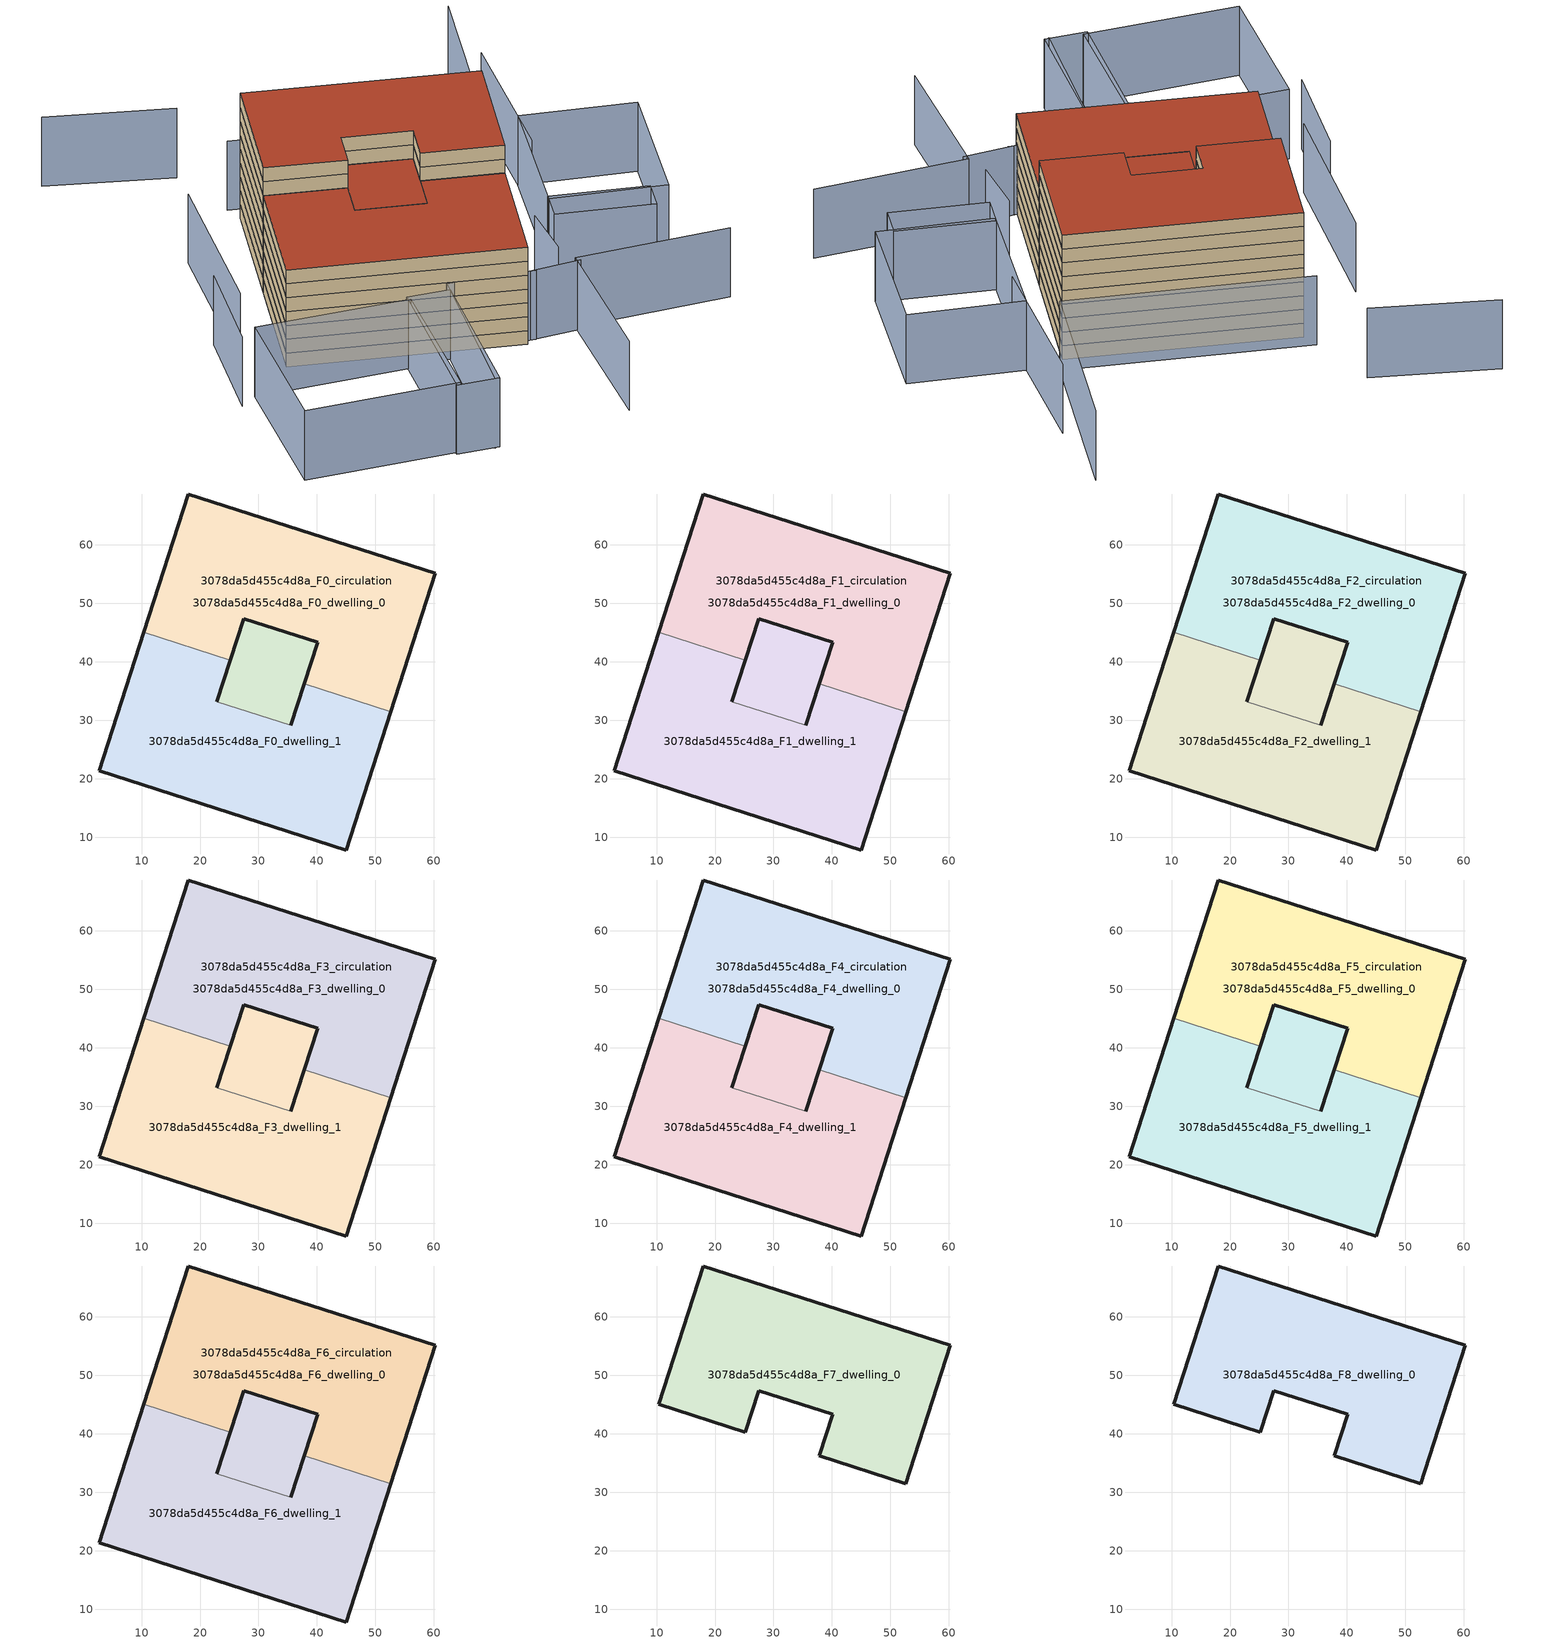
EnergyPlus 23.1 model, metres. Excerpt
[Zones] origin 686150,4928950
3078da5d455c4d8a_F0_dwelling_0
 floor ground (EU_floor_Construction): 40.11,43.34 35.56,29.14 22.89,33.2 25.17,40.3 27.45,47.4 z0; 60.21,55.17 52.62,31.49 37.84,36.24 40.11,43.34 27.45,47.4 25.17,40.3 10.39,45.04 17.98,68.72 z0
 wall outside (EU_wall_Construction): 52.62,31.49 60.21,55.17 17.98,68.72 10.39,45.04 / 25.17,40.3 27.45,47.4 40.11,43.34 37.84,36.24 z0:3
 wall to 3078da5d455c4d8a_F0_dwelling_1 (EU_wall_Construction): 10.39,45.04 25.17,40.3 / 37.84,36.24 52.62,31.49 z0:3
3078da5d455c4d8a_F0_dwelling_1
 floor ground (EU_floor_Construction): 52.62,31.49 45.02,7.82 2.79,21.37 10.39,45.04 25.17,40.3 22.89,33.2 35.56,29.14 37.84,36.24 z0; 40.11,43.34 35.56,29.14 22.89,33.2 25.17,40.3 27.45,47.4 z0
 wall outside (EU_wall_Construction): 37.84,36.24 35.56,29.14 / 22.89,33.2 25.17,40.3 / 10.39,45.04 2.79,21.37 45.02,7.82 52.62,31.49 z0:3
 wall to 3078da5d455c4d8a_F0_circulation (EU_wall_Construction): 35.56,29.14 22.89,33.2 z0:3
3078da5d455c4d8a_F0_circulation
 floor ground (EU_floor_Construction): 40.11,43.34 37.84,36.24 35.56,29.14 22.89,33.2 25.17,40.3 27.45,47.4 z0; 60.21,55.17 52.62,31.49 37.84,36.24 40.11,43.34 27.45,47.4 25.17,40.3 10.39,45.04 17.98,68.72 z0; 52.62,31.49 45.02,7.82 2.79,21.37 10.39,45.04 25.17,40.3 22.89,33.2 35.56,29.14 37.84,36.24 z0
 wall outside (EU_wall_Construction): 35.56,29.14 40.11,43.34 27.45,47.4 22.89,33.2 z0:3
3078da5d455c4d8a_F1_dwelling_0
 floor outside (EU_floor_Construction): 60.21,55.17 52.62,31.49 37.84,36.24 40.11,43.34 27.45,47.4 25.17,40.3 10.39,45.04 17.98,68.72 z3; 40.11,43.34 35.56,29.14 22.89,33.2 25.17,40.3 27.45,47.4 z3
 wall outside (EU_wall_Construction): 52.62,31.49 60.21,55.17 17.98,68.72 10.39,45.04 / 25.17,40.3 27.45,47.4 40.11,43.34 37.84,36.24 z3:6
 wall to 3078da5d455c4d8a_F1_dwelling_1 (EU_wall_Construction): 10.39,45.04 25.17,40.3 / 37.84,36.24 52.62,31.49 z3:6
3078da5d455c4d8a_F1_dwelling_1
 floor to 3078da5d455c4d8a_F0_dwelling_1 (EU_floor_Construction): 52.62,31.49 45.02,7.82 2.79,21.37 10.39,45.04 25.17,40.3 22.89,33.2 35.56,29.14 37.84,36.24 z3; 40.11,43.34 35.56,29.14 22.89,33.2 25.17,40.3 27.45,47.4 z3
 wall outside (EU_wall_Construction): 37.84,36.24 35.56,29.14 / 22.89,33.2 25.17,40.3 / 10.39,45.04 2.79,21.37 45.02,7.82 52.62,31.49 z3:6
 wall to 3078da5d455c4d8a_F1_circulation (EU_wall_Construction): 35.56,29.14 22.89,33.2 z3:6
3078da5d455c4d8a_F1_circulation
 floor outside (EU_floor_Construction): 52.62,31.49 45.02,7.82 2.79,21.37 10.39,45.04 25.17,40.3 22.89,33.2 35.56,29.14 37.84,36.24 z3
 floor to 3078da5d455c4d8a_F0_circulation (EU_floor_Construction): 40.11,43.34 37.84,36.24 35.56,29.14 22.89,33.2 25.17,40.3 27.45,47.4 z3; 60.21,55.17 52.62,31.49 37.84,36.24 40.11,43.34 27.45,47.4 25.17,40.3 10.39,45.04 17.98,68.72 z3
 wall outside (EU_wall_Construction): 35.56,29.14 40.11,43.34 27.45,47.4 22.89,33.2 z3:6
3078da5d455c4d8a_F2_dwelling_0
 floor outside (EU_floor_Construction): 60.21,55.17 52.62,31.49 37.84,36.24 40.11,43.34 27.45,47.4 25.17,40.3 10.39,45.04 17.98,68.72 z6; 40.11,43.34 35.56,29.14 22.89,33.2 25.17,40.3 27.45,47.4 z6
 wall outside (EU_wall_Construction): 52.62,31.49 60.21,55.17 17.98,68.72 10.39,45.04 / 25.17,40.3 27.45,47.4 40.11,43.34 37.84,36.24 z6:9
 wall to 3078da5d455c4d8a_F2_dwelling_1 (EU_wall_Construction): 10.39,45.04 25.17,40.3 / 37.84,36.24 52.62,31.49 z6:9
3078da5d455c4d8a_F2_dwelling_1
 floor to 3078da5d455c4d8a_F1_dwelling_1 (EU_floor_Construction): 52.62,31.49 45.02,7.82 2.79,21.37 10.39,45.04 25.17,40.3 22.89,33.2 35.56,29.14 37.84,36.24 z6; 40.11,43.34 35.56,29.14 22.89,33.2 25.17,40.3 27.45,47.4 z6
 wall outside (EU_wall_Construction): 37.84,36.24 35.56,29.14 / 22.89,33.2 25.17,40.3 / 10.39,45.04 2.79,21.37 45.02,7.82 52.62,31.49 z6:9
 wall to 3078da5d455c4d8a_F2_circulation (EU_wall_Construction): 35.56,29.14 22.89,33.2 z6:9
3078da5d455c4d8a_F2_circulation
 floor outside (EU_floor_Construction): 52.62,31.49 45.02,7.82 2.79,21.37 10.39,45.04 25.17,40.3 22.89,33.2 35.56,29.14 37.84,36.24 z6
 floor to 3078da5d455c4d8a_F1_circulation (EU_floor_Construction): 40.11,43.34 37.84,36.24 35.56,29.14 22.89,33.2 25.17,40.3 27.45,47.4 z6; 60.21,55.17 52.62,31.49 37.84,36.24 40.11,43.34 27.45,47.4 25.17,40.3 10.39,45.04 17.98,68.72 z6
 wall outside (EU_wall_Construction): 35.56,29.14 40.11,43.34 27.45,47.4 22.89,33.2 z6:9
3078da5d455c4d8a_F3_dwelling_0
 floor outside (EU_floor_Construction): 60.21,55.17 52.62,31.49 37.84,36.24 40.11,43.34 27.45,47.4 25.17,40.3 10.39,45.04 17.98,68.72 z9; 40.11,43.34 35.56,29.14 22.89,33.2 25.17,40.3 27.45,47.4 z9
 wall outside (EU_wall_Construction): 52.62,31.49 60.21,55.17 17.98,68.72 10.39,45.04 / 25.17,40.3 27.45,47.4 40.11,43.34 37.84,36.24 z9:12
 wall to 3078da5d455c4d8a_F3_dwelling_1 (EU_wall_Construction): 10.39,45.04 25.17,40.3 / 37.84,36.24 52.62,31.49 z9:12
3078da5d455c4d8a_F3_dwelling_1
 floor to 3078da5d455c4d8a_F2_dwelling_1 (EU_floor_Construction): 52.62,31.49 45.02,7.82 2.79,21.37 10.39,45.04 25.17,40.3 22.89,33.2 35.56,29.14 37.84,36.24 z9; 40.11,43.34 35.56,29.14 22.89,33.2 25.17,40.3 27.45,47.4 z9
 wall outside (EU_wall_Construction): 37.84,36.24 35.56,29.14 / 22.89,33.2 25.17,40.3 / 10.39,45.04 2.79,21.37 45.02,7.82 52.62,31.49 z9:12
 wall to 3078da5d455c4d8a_F3_circulation (EU_wall_Construction): 35.56,29.14 22.89,33.2 z9:12
3078da5d455c4d8a_F3_circulation
 floor outside (EU_floor_Construction): 52.62,31.49 45.02,7.82 2.79,21.37 10.39,45.04 25.17,40.3 22.89,33.2 35.56,29.14 37.84,36.24 z9
 floor to 3078da5d455c4d8a_F2_circulation (EU_floor_Construction): 40.11,43.34 37.84,36.24 35.56,29.14 22.89,33.2 25.17,40.3 27.45,47.4 z9; 60.21,55.17 52.62,31.49 37.84,36.24 40.11,43.34 27.45,47.4 25.17,40.3 10.39,45.04 17.98,68.72 z9
 wall outside (EU_wall_Construction): 35.56,29.14 40.11,43.34 27.45,47.4 22.89,33.2 z9:12
3078da5d455c4d8a_F4_dwelling_0
 floor outside (EU_floor_Construction): 60.21,55.17 52.62,31.49 37.84,36.24 40.11,43.34 27.45,47.4 25.17,40.3 10.39,45.04 17.98,68.72 z12; 40.11,43.34 35.56,29.14 22.89,33.2 25.17,40.3 27.45,47.4 z12
 wall outside (EU_wall_Construction): 52.62,31.49 60.21,55.17 17.98,68.72 10.39,45.04 / 25.17,40.3 27.45,47.4 40.11,43.34 37.84,36.24 z12:15
 wall to 3078da5d455c4d8a_F4_dwelling_1 (EU_wall_Construction): 10.39,45.04 25.17,40.3 / 37.84,36.24 52.62,31.49 z12:15
3078da5d455c4d8a_F4_dwelling_1
 floor to 3078da5d455c4d8a_F3_dwelling_1 (EU_floor_Construction): 52.62,31.49 45.02,7.82 2.79,21.37 10.39,45.04 25.17,40.3 22.89,33.2 35.56,29.14 37.84,36.24 z12; 40.11,43.34 35.56,29.14 22.89,33.2 25.17,40.3 27.45,47.4 z12
 wall outside (EU_wall_Construction): 37.84,36.24 35.56,29.14 / 22.89,33.2 25.17,40.3 / 10.39,45.04 2.79,21.37 45.02,7.82 52.62,31.49 z12:15
 wall to 3078da5d455c4d8a_F4_circulation (EU_wall_Construction): 35.56,29.14 22.89,33.2 z12:15
3078da5d455c4d8a_F4_circulation
 floor outside (EU_floor_Construction): 52.62,31.49 45.02,7.82 2.79,21.37 10.39,45.04 25.17,40.3 22.89,33.2 35.56,29.14 37.84,36.24 z12
 floor to 3078da5d455c4d8a_F3_circulation (EU_floor_Construction): 40.11,43.34 37.84,36.24 35.56,29.14 22.89,33.2 25.17,40.3 27.45,47.4 z12; 60.21,55.17 52.62,31.49 37.84,36.24 40.11,43.34 27.45,47.4 25.17,40.3 10.39,45.04 17.98,68.72 z12
 wall outside (EU_wall_Construction): 35.56,29.14 40.11,43.34 27.45,47.4 22.89,33.2 z12:15
3078da5d455c4d8a_F5_dwelling_0
 floor outside (EU_floor_Construction): 60.21,55.17 52.62,31.49 37.84,36.24 40.11,43.34 27.45,47.4 25.17,40.3 10.39,45.04 17.98,68.72 z15; 40.11,43.34 35.56,29.14 22.89,33.2 25.17,40.3 27.45,47.4 z15
 wall outside (EU_wall_Construction): 52.62,31.49 60.21,55.17 17.98,68.72 10.39,45.04 / 25.17,40.3 27.45,47.4 40.11,43.34 37.84,36.24 z15:18
 wall to 3078da5d455c4d8a_F5_dwelling_1 (EU_wall_Construction): 10.39,45.04 25.17,40.3 / 37.84,36.24 52.62,31.49 z15:18
3078da5d455c4d8a_F5_dwelling_1
 floor to 3078da5d455c4d8a_F4_dwelling_1 (EU_floor_Construction): 52.62,31.49 45.02,7.82 2.79,21.37 10.39,45.04 25.17,40.3 22.89,33.2 35.56,29.14 37.84,36.24 z15; 40.11,43.34 35.56,29.14 22.89,33.2 25.17,40.3 27.45,47.4 z15
 wall outside (EU_wall_Construction): 37.84,36.24 35.56,29.14 / 22.89,33.2 25.17,40.3 / 10.39,45.04 2.79,21.37 45.02,7.82 52.62,31.49 z15:18
 wall to 3078da5d455c4d8a_F5_circulation (EU_wall_Construction): 35.56,29.14 22.89,33.2 z15:18
3078da5d455c4d8a_F5_circulation
 floor outside (EU_floor_Construction): 52.62,31.49 45.02,7.82 2.79,21.37 10.39,45.04 25.17,40.3 22.89,33.2 35.56,29.14 37.84,36.24 z15
 floor to 3078da5d455c4d8a_F4_circulation (EU_floor_Construction): 40.11,43.34 37.84,36.24 35.56,29.14 22.89,33.2 25.17,40.3 27.45,47.4 z15; 60.21,55.17 52.62,31.49 37.84,36.24 40.11,43.34 27.45,47.4 25.17,40.3 10.39,45.04 17.98,68.72 z15
 wall outside (EU_wall_Construction): 35.56,29.14 40.11,43.34 27.45,47.4 22.89,33.2 z15:18
3078da5d455c4d8a_F6_dwelling_0
 floor outside (EU_floor_Construction): 60.21,55.17 52.62,31.49 37.84,36.24 40.11,43.34 27.45,47.4 25.17,40.3 10.39,45.04 17.98,68.72 z18; 40.11,43.34 35.56,29.14 22.89,33.2 25.17,40.3 27.45,47.4 z18
 wall outside (EU_wall_Construction): 52.62,31.49 60.21,55.17 17.98,68.72 10.39,45.04 / 25.17,40.3 27.45,47.4 40.11,43.34 37.84,36.24 z18:21
 wall to 3078da5d455c4d8a_F6_dwelling_1 (EU_wall_Construction): 10.39,45.04 25.17,40.3 / 37.84,36.24 52.62,31.49 z18:21
 roof outside (EU_floor_Construction): 35.56,29.14 40.11,43.34 27.45,47.4 25.17,40.3 22.89,33.2 z21
3078da5d455c4d8a_F6_dwelling_1
 floor to 3078da5d455c4d8a_F5_dwelling_1 (EU_floor_Construction): 52.62,31.49 45.02,7.82 2.79,21.37 10.39,45.04 25.17,40.3 22.89,33.2 35.56,29.14 37.84,36.24 z18; 40.11,43.34 35.56,29.14 22.89,33.2 25.17,40.3 27.45,47.4 z18
 wall outside (EU_wall_Construction): 37.84,36.24 35.56,29.14 / 22.89,33.2 25.17,40.3 / 10.39,45.04 2.79,21.37 45.02,7.82 52.62,31.49 z18:21
 wall to 3078da5d455c4d8a_F6_circulation (EU_wall_Construction): 35.56,29.14 22.89,33.2 z18:21
 roof outside (EU_roof_Construction): 35.56,29.14 40.11,43.34 27.45,47.4 25.17,40.3 22.89,33.2 z21; 45.02,7.82 52.62,31.49 37.84,36.24 35.56,29.14 22.89,33.2 25.17,40.3 10.39,45.04 2.79,21.37 z21
3078da5d455c4d8a_F6_circulation
 floor outside (EU_floor_Construction): 52.62,31.49 45.02,7.82 2.79,21.37 10.39,45.04 25.17,40.3 22.89,33.2 35.56,29.14 37.84,36.24 z18
 floor to 3078da5d455c4d8a_F5_circulation (EU_floor_Construction): 40.11,43.34 37.84,36.24 35.56,29.14 22.89,33.2 25.17,40.3 27.45,47.4 z18; 60.21,55.17 52.62,31.49 37.84,36.24 40.11,43.34 27.45,47.4 25.17,40.3 10.39,45.04 17.98,68.72 z18
 wall outside (EU_wall_Construction): 35.56,29.14 40.11,43.34 27.45,47.4 22.89,33.2 z18:21
 roof outside (EU_roof_Construction): 52.62,31.49 60.21,55.17 17.98,68.72 10.39,45.04 25.17,40.3 27.45,47.4 40.11,43.34 37.84,36.24 z21; 35.56,29.14 37.84,36.24 40.11,43.34 27.45,47.4 25.17,40.3 22.89,33.2 z21; 45.02,7.82 52.62,31.49 37.84,36.24 35.56,29.14 22.89,33.2 25.17,40.3 10.39,45.04 2.79,21.37 z21
3078da5d455c4d8a_F7_dwelling_0
 floor to 3078da5d455c4d8a_F6_dwelling_0 (EU_floor_Construction): 60.21,55.17 52.62,31.49 37.84,36.24 40.11,43.34 27.45,47.4 25.17,40.3 10.39,45.04 17.98,68.72 z21
 wall outside (EU_wall_Construction): 52.62,31.49 60.21,55.17 17.98,68.72 10.39,45.04 25.17,40.3 27.45,47.4 40.11,43.34 37.84,36.24 52.62,31.49 z21:24
3078da5d455c4d8a_F8_dwelling_0
 floor to 3078da5d455c4d8a_F7_dwelling_0 (EU_floor_Construction): 60.21,55.17 52.62,31.49 37.84,36.24 40.11,43.34 27.45,47.4 25.17,40.3 10.39,45.04 17.98,68.72 z24
 wall outside (EU_wall_Construction): 52.62,31.49 60.21,55.17 17.98,68.72 10.39,45.04 25.17,40.3 27.45,47.4 40.11,43.34 37.84,36.24 52.62,31.49 z24:27
 roof outside (EU_roof_Construction): 52.62,31.49 60.21,55.17 17.98,68.72 10.39,45.04 25.17,40.3 27.45,47.4 40.11,43.34 37.84,36.24 z27
shading: 43.75,9.09 55.85,7.87 / 51.28,-19.9 55.28,8.86 / 55.28,8.86 84.7,4.77 / 24.05,-19.82 30.72,12.06 / 30.72,12.06 47.15,8.63 / -5.46,33.9 -10.23,13.54 / 2.78,59.86 -3.91,26.57 / 66.11,46.93 71.29,76.7 / 54.16,13.54 55.13,24.51 / 73.11,93.02 62.24,58.05 / 62.24,58.05 17.1,72.07 / 13.92,85.81 -9.04,94.48 / 30.29,10 25,-19.76 / 25,-19.76 16.93,-18.33 / 16.93,-18.33 22.22,11.43 / 22.22,11.43 30.29,10 / 22.55,10.63 17.94,-17.89 / 17.94,-17.89 -11.36,-13.15 / -11.36,-13.15 -6.75,15.37 / -6.75,15.37 22.55,10.63 / 76.5,17.88 58.43,23.34 / 58.43,23.34 60.21,29.22 / 60.21,29.22 78.28,23.75 / 78.28,23.75 76.5,17.88 / 59.99,28.45 67.56,55.19 / 67.56,55.19 88.91,49.15 / 88.91,49.15 81.35,22.41 / 81.35,22.41 59.99,28.45 z0:15
[Building]
EU S2 Campaign: North Axis=0; Terrain=City; Solar Distribution=FullExterior
[Site:Location]
Bologna: Latitude=44.5; Longitude=11.25; Time Zone=1; Elevation=37
[SizingPeriod:WeatherFileDays]
AnnualSizingPeriod: Begin Month=1; Begin Day of Month=1; End Month=12; End Day of Month=31; Day of Week for Start Day=Monday; Use Weather File Daylight Saving Period=No; Use Weather File Rain and Snow Indicators=No
[MATERIAL]
EU_InternalMass_Material: Roughness=MediumRough; Thickness=0.1; Conductivity=1; Density=1800; Specific Heat=900; Thermal Absorptance=0.9; Solar Absorptance=0.7; Visible Absorptance=0.7
[MATERIAL:NOMASS] Roughness=MediumRough; Thermal Absorptance=0.9; Solar Absorptance=0.7; Visible Absorptance=0.7
Name | Thermal Resistance
EU_wall_NoMass | 0.905828
EU_roof_NoMass | 0.37593
EU_floor_NoMass | 0.67114
[CONSTRUCTION]
EU_wall_Construction: EU_wall_NoMass
EU_roof_Construction: EU_roof_NoMass
EU_floor_Construction: EU_floor_NoMass
EU_InternalMass_Construction: EU_InternalMass_Material
[ZONE] Type=1; Multiplier=1; Ceiling Height=autocalculate; Floor Area=autocalculate; Part of Total Floor Area=Yes
Name | Volume
3078da5d455c4d8a_F0_dwelling_0; 3078da5d455c4d8a_F1_dwelling_0; 3078da5d455c4d8a_F2_dwelling_0; 3078da5d455c4d8a_F3_dwelling_0; 3078da5d455c4d8a_F4_dwelling_0; 3078da5d455c4d8a_F5_dwelling_0; 3078da5d455c4d8a_F6_dwelling_0; 3078da5d455c4d8a_F0_dwelling_1; 3078da5d455c4d8a_F1_dwelling_1; 3078da5d455c4d8a_F2_dwelling_1; 3078da5d455c4d8a_F3_dwelling_1; 3078da5d455c4d8a_F4_dwelling_1; 3078da5d455c4d8a_F5_dwelling_1; 3078da5d455c4d8a_F6_dwelling_1 | 3605.28
3078da5d455c4d8a_F7_dwelling_0; 3078da5d455c4d8a_F8_dwelling_0 | 3009.91
3078da5d455c4d8a_F0_circulation; 3078da5d455c4d8a_F1_circulation; 3078da5d455c4d8a_F2_circulation; 3078da5d455c4d8a_F3_circulation; 3078da5d455c4d8a_F4_circulation; 3078da5d455c4d8a_F5_circulation; 3078da5d455c4d8a_F6_circulation | 6615.19
[INTERNALMASS] Construction=EU_InternalMass_Construction
Name | Zone or ZoneList | Surface Area
3078da5d455c4d8a_F0_dwelling_0_EU_InternalMass | 3078da5d455c4d8a_F0_dwelling_0 | 1003.3
3078da5d455c4d8a_F0_dwelling_1_EU_InternalMass | 3078da5d455c4d8a_F0_dwelling_1 | 1003.3
3078da5d455c4d8a_F1_dwelling_0_EU_InternalMass | 3078da5d455c4d8a_F1_dwelling_0 | 1003.3
3078da5d455c4d8a_F1_dwelling_1_EU_InternalMass | 3078da5d455c4d8a_F1_dwelling_1 | 1003.3
3078da5d455c4d8a_F2_dwelling_0_EU_InternalMass | 3078da5d455c4d8a_F2_dwelling_0 | 1003.3
3078da5d455c4d8a_F2_dwelling_1_EU_InternalMass | 3078da5d455c4d8a_F2_dwelling_1 | 1003.3
3078da5d455c4d8a_F3_dwelling_0_EU_InternalMass | 3078da5d455c4d8a_F3_dwelling_0 | 1003.3
3078da5d455c4d8a_F3_dwelling_1_EU_InternalMass | 3078da5d455c4d8a_F3_dwelling_1 | 1003.3
3078da5d455c4d8a_F4_dwelling_0_EU_InternalMass | 3078da5d455c4d8a_F4_dwelling_0 | 1003.3
3078da5d455c4d8a_F4_dwelling_1_EU_InternalMass | 3078da5d455c4d8a_F4_dwelling_1 | 1003.3
3078da5d455c4d8a_F5_dwelling_0_EU_InternalMass | 3078da5d455c4d8a_F5_dwelling_0 | 1003.3
3078da5d455c4d8a_F5_dwelling_1_EU_InternalMass | 3078da5d455c4d8a_F5_dwelling_1 | 1003.3
3078da5d455c4d8a_F6_dwelling_0_EU_InternalMass | 3078da5d455c4d8a_F6_dwelling_0 | 1003.3
3078da5d455c4d8a_F6_dwelling_1_EU_InternalMass | 3078da5d455c4d8a_F6_dwelling_1 | 1003.3
3078da5d455c4d8a_F7_dwelling_0_EU_InternalMass | 3078da5d455c4d8a_F7_dwelling_0 | 2204.43
3078da5d455c4d8a_F8_dwelling_0_EU_InternalMass | 3078da5d455c4d8a_F8_dwelling_0 | 2204.43
[OTHEREQUIPMENT] Fuel Type=Electricity; Design Level Calculation Method=Watts/Area; Power per Zone Floor Area=1; Fraction Latent=0; Fraction Radiant=0; Fraction Lost=0; Carbon Dioxide Generation Rate=0; EndUse Subcategory=EU_Step8_InternalGains
Name | Zone or ZoneList or Space or SpaceList | Schedule
EU_Step8_InternalGain_3078da5d455c4d8a_F0_dwelling_0_f000 | 3078da5d455c4d8a_F0_dwelling_0 | EU_Step8_GainSchedule_3078da5d455c4d8a_F0_dwelling_0_f000
EU_Step8_InternalGain_3078da5d455c4d8a_F0_dwelling_1_f000 | 3078da5d455c4d8a_F0_dwelling_1 | EU_Step8_GainSchedule_3078da5d455c4d8a_F0_dwelling_1_f000
EU_Step8_InternalGain_3078da5d455c4d8a_F1_dwelling_0_f000 | 3078da5d455c4d8a_F1_dwelling_0 | EU_Step8_GainSchedule_3078da5d455c4d8a_F1_dwelling_0_f000
EU_Step8_InternalGain_3078da5d455c4d8a_F1_dwelling_1_f000 | 3078da5d455c4d8a_F1_dwelling_1 | EU_Step8_GainSchedule_3078da5d455c4d8a_F1_dwelling_1_f000
EU_Step8_InternalGain_3078da5d455c4d8a_F2_dwelling_0_f000 | 3078da5d455c4d8a_F2_dwelling_0 | EU_Step8_GainSchedule_3078da5d455c4d8a_F2_dwelling_0_f000
EU_Step8_InternalGain_3078da5d455c4d8a_F2_dwelling_1_f000 | 3078da5d455c4d8a_F2_dwelling_1 | EU_Step8_GainSchedule_3078da5d455c4d8a_F2_dwelling_1_f000
EU_Step8_InternalGain_3078da5d455c4d8a_F3_dwelling_0_f000 | 3078da5d455c4d8a_F3_dwelling_0 | EU_Step8_GainSchedule_3078da5d455c4d8a_F3_dwelling_0_f000
EU_Step8_InternalGain_3078da5d455c4d8a_F3_dwelling_1_f000 | 3078da5d455c4d8a_F3_dwelling_1 | EU_Step8_GainSchedule_3078da5d455c4d8a_F3_dwelling_1_f000
EU_Step8_InternalGain_3078da5d455c4d8a_F4_dwelling_0_f000 | 3078da5d455c4d8a_F4_dwelling_0 | EU_Step8_GainSchedule_3078da5d455c4d8a_F4_dwelling_0_f000
EU_Step8_InternalGain_3078da5d455c4d8a_F4_dwelling_1_f000 | 3078da5d455c4d8a_F4_dwelling_1 | EU_Step8_GainSchedule_3078da5d455c4d8a_F4_dwelling_1_f000
EU_Step8_InternalGain_3078da5d455c4d8a_F5_dwelling_0_f000 | 3078da5d455c4d8a_F5_dwelling_0 | EU_Step8_GainSchedule_3078da5d455c4d8a_F5_dwelling_0_f000
EU_Step8_InternalGain_3078da5d455c4d8a_F5_dwelling_1_f000 | 3078da5d455c4d8a_F5_dwelling_1 | EU_Step8_GainSchedule_3078da5d455c4d8a_F5_dwelling_1_f000
EU_Step8_InternalGain_3078da5d455c4d8a_F6_dwelling_0_f000 | 3078da5d455c4d8a_F6_dwelling_0 | EU_Step8_GainSchedule_3078da5d455c4d8a_F6_dwelling_0_f000
EU_Step8_InternalGain_3078da5d455c4d8a_F6_dwelling_1_f000 | 3078da5d455c4d8a_F6_dwelling_1 | EU_Step8_GainSchedule_3078da5d455c4d8a_F6_dwelling_1_f000
EU_Step8_InternalGain_3078da5d455c4d8a_F7_dwelling_0_f000 | 3078da5d455c4d8a_F7_dwelling_0 | EU_Step8_GainSchedule_3078da5d455c4d8a_F7_dwelling_0_f000
EU_Step8_InternalGain_3078da5d455c4d8a_F8_dwelling_0_f000 | 3078da5d455c4d8a_F8_dwelling_0 | EU_Step8_GainSchedule_3078da5d455c4d8a_F8_dwelling_0_f000
[ZONEINFILTRATION:DESIGNFLOWRATE] Schedule=EU_AlwaysOn; Design Flow Rate Calculation Method=Flow/Area; Flow Rate per Floor Area=0.0005; Constant Term Coefficient=1; Temperature Term Coefficient=0; Velocity Term Coefficient=0; Velocity Squared Term Coefficient=0
Name | Zone or ZoneList or Space or SpaceList
EU_Circulation_Infiltration_3078da5d455c4d8a_F0_circulation | 3078da5d455c4d8a_F0_circulation
EU_Circulation_Infiltration_3078da5d455c4d8a_F1_circulation | 3078da5d455c4d8a_F1_circulation
EU_Circulation_Infiltration_3078da5d455c4d8a_F2_circulation | 3078da5d455c4d8a_F2_circulation
EU_Circulation_Infiltration_3078da5d455c4d8a_F3_circulation | 3078da5d455c4d8a_F3_circulation
EU_Circulation_Infiltration_3078da5d455c4d8a_F4_circulation | 3078da5d455c4d8a_F4_circulation
EU_Circulation_Infiltration_3078da5d455c4d8a_F5_circulation | 3078da5d455c4d8a_F5_circulation
EU_Circulation_Infiltration_3078da5d455c4d8a_F6_circulation | 3078da5d455c4d8a_F6_circulation
[ZONEVENTILATION:DESIGNFLOWRATE] Schedule=EU_AlwaysOn; Design Flow Rate Calculation Method=AirChanges/Hour; Air Changes per Hour=0.73129; Ventilation Type=Natural; Fan Pressure Rise=0; Fan Total Efficiency=1; Constant Term Coefficient=1; Temperature Term Coefficient=0; Velocity Term Coefficient=0; Velocity Squared Term Coefficient=0; Minimum Indoor Temperature=-100; Maximum Indoor Temperature=100; Delta Temperature=-100; Minimum Outdoor Temperature=-100; Maximum Outdoor Temperature=100; Maximum Wind Speed=40
Name | Zone or ZoneList or Space or SpaceList
EU_ConstantAir_3078da5d455c4d8a_F0_dwelling_0 | 3078da5d455c4d8a_F0_dwelling_0
EU_ConstantAir_3078da5d455c4d8a_F0_dwelling_1 | 3078da5d455c4d8a_F0_dwelling_1
EU_ConstantAir_3078da5d455c4d8a_F1_dwelling_0 | 3078da5d455c4d8a_F1_dwelling_0
EU_ConstantAir_3078da5d455c4d8a_F1_dwelling_1 | 3078da5d455c4d8a_F1_dwelling_1
EU_ConstantAir_3078da5d455c4d8a_F2_dwelling_0 | 3078da5d455c4d8a_F2_dwelling_0
EU_ConstantAir_3078da5d455c4d8a_F2_dwelling_1 | 3078da5d455c4d8a_F2_dwelling_1
EU_ConstantAir_3078da5d455c4d8a_F3_dwelling_0 | 3078da5d455c4d8a_F3_dwelling_0
EU_ConstantAir_3078da5d455c4d8a_F3_dwelling_1 | 3078da5d455c4d8a_F3_dwelling_1
EU_ConstantAir_3078da5d455c4d8a_F4_dwelling_0 | 3078da5d455c4d8a_F4_dwelling_0
EU_ConstantAir_3078da5d455c4d8a_F4_dwelling_1 | 3078da5d455c4d8a_F4_dwelling_1
EU_ConstantAir_3078da5d455c4d8a_F5_dwelling_0 | 3078da5d455c4d8a_F5_dwelling_0
EU_ConstantAir_3078da5d455c4d8a_F5_dwelling_1 | 3078da5d455c4d8a_F5_dwelling_1
EU_ConstantAir_3078da5d455c4d8a_F6_dwelling_0 | 3078da5d455c4d8a_F6_dwelling_0
EU_ConstantAir_3078da5d455c4d8a_F6_dwelling_1 | 3078da5d455c4d8a_F6_dwelling_1
EU_ConstantAir_3078da5d455c4d8a_F7_dwelling_0 | 3078da5d455c4d8a_F7_dwelling_0
EU_ConstantAir_3078da5d455c4d8a_F8_dwelling_0 | 3078da5d455c4d8a_F8_dwelling_0
[HVACTEMPLATE:THERMOSTAT] Constant Heating Setpoint=20; Constant Cooling Setpoint=50
EU_HeatOnly_3078da5d455c4d8a_F0_dwelling_0; EU_HeatOnly_3078da5d455c4d8a_F0_dwelling_1; EU_HeatOnly_3078da5d455c4d8a_F1_dwelling_0; EU_HeatOnly_3078da5d455c4d8a_F1_dwelling_1; EU_HeatOnly_3078da5d455c4d8a_F2_dwelling_0; EU_HeatOnly_3078da5d455c4d8a_F2_dwelling_1; EU_HeatOnly_3078da5d455c4d8a_F3_dwelling_0; EU_HeatOnly_3078da5d455c4d8a_F3_dwelling_1; EU_HeatOnly_3078da5d455c4d8a_F4_dwelling_0; EU_HeatOnly_3078da5d455c4d8a_F4_dwelling_1; EU_HeatOnly_3078da5d455c4d8a_F5_dwelling_0; EU_HeatOnly_3078da5d455c4d8a_F5_dwelling_1; EU_HeatOnly_3078da5d455c4d8a_F6_dwelling_0; EU_HeatOnly_3078da5d455c4d8a_F6_dwelling_1; EU_HeatOnly_3078da5d455c4d8a_F7_dwelling_0; EU_HeatOnly_3078da5d455c4d8a_F8_dwelling_0
[HVACTEMPLATE:ZONE:IDEALLOADSAIRSYSTEM] System Availability Schedule=EU_AlwaysOn; Maximum Heating Supply Air Temperature=50; Minimum Cooling Supply Air Temperature=13; Maximum Heating Supply Air Humidity Ratio=0.0156; Minimum Cooling Supply Air Humidity Ratio=0.0077; Heating Limit=NoLimit; Cooling Limit=NoLimit; Heating Availability Schedule=EU_AlwaysOn; Cooling Availability Schedule=EU_CoolingOff; Dehumidification Control Type=ConstantSensibleHeatRatio; Cooling Sensible Heat Ratio=0.7; Dehumidification Setpoint=60; Humidification Control Type=None; Humidification Setpoint=30; Outdoor Air Method=None; Outdoor Air Flow Rate per Person=0.00944; Outdoor Air Flow Rate per Zone Floor Area=0; Outdoor Air Flow Rate per Zone=0; Demand Controlled Ventilation Type=None; Outdoor Air Economizer Type=NoEconomizer; Heat Recovery Type=None; Sensible Heat Recovery Effectiveness=0.7; Latent Heat Recovery Effectiveness=0.65
Name | Template Thermostat
3078da5d455c4d8a_F0_dwelling_0 | EU_HeatOnly_3078da5d455c4d8a_F0_dwelling_0
3078da5d455c4d8a_F0_dwelling_1 | EU_HeatOnly_3078da5d455c4d8a_F0_dwelling_1
3078da5d455c4d8a_F1_dwelling_0 | EU_HeatOnly_3078da5d455c4d8a_F1_dwelling_0
3078da5d455c4d8a_F1_dwelling_1 | EU_HeatOnly_3078da5d455c4d8a_F1_dwelling_1
3078da5d455c4d8a_F2_dwelling_0 | EU_HeatOnly_3078da5d455c4d8a_F2_dwelling_0
3078da5d455c4d8a_F2_dwelling_1 | EU_HeatOnly_3078da5d455c4d8a_F2_dwelling_1
3078da5d455c4d8a_F3_dwelling_0 | EU_HeatOnly_3078da5d455c4d8a_F3_dwelling_0
3078da5d455c4d8a_F3_dwelling_1 | EU_HeatOnly_3078da5d455c4d8a_F3_dwelling_1
3078da5d455c4d8a_F4_dwelling_0 | EU_HeatOnly_3078da5d455c4d8a_F4_dwelling_0
3078da5d455c4d8a_F4_dwelling_1 | EU_HeatOnly_3078da5d455c4d8a_F4_dwelling_1
3078da5d455c4d8a_F5_dwelling_0 | EU_HeatOnly_3078da5d455c4d8a_F5_dwelling_0
3078da5d455c4d8a_F5_dwelling_1 | EU_HeatOnly_3078da5d455c4d8a_F5_dwelling_1
3078da5d455c4d8a_F6_dwelling_0 | EU_HeatOnly_3078da5d455c4d8a_F6_dwelling_0
3078da5d455c4d8a_F6_dwelling_1 | EU_HeatOnly_3078da5d455c4d8a_F6_dwelling_1
3078da5d455c4d8a_F7_dwelling_0 | EU_HeatOnly_3078da5d455c4d8a_F7_dwelling_0
3078da5d455c4d8a_F8_dwelling_0 | EU_HeatOnly_3078da5d455c4d8a_F8_dwelling_0
[SIZING:ZONE] Zone Cooling Design Supply Air Temperature Input Method=SupplyAirTemperature; Zone Cooling Design Supply Air Temperature=13; Zone Heating Design Supply Air Temperature Input Method=SupplyAirTemperature; Zone Heating Design Supply Air Temperature=50; Zone Cooling Design Supply Air Humidity Ratio=0.008; Zone Heating Design Supply Air Humidity Ratio=0.008; Cooling Design Air Flow Method=DesignDay; Cooling Design Air Flow Rate=0; Cooling Minimum Air Flow per Zone Floor Area=0.000762; Cooling Minimum Air Flow=0; Cooling Minimum Air Flow Fraction=0.2; Heating Design Air Flow Method=DesignDay; Heating Design Air Flow Rate=0; Heating Maximum Air Flow per Zone Floor Area=0.002032; Heating Maximum Air Flow=0.141576; Heating Maximum Air Flow Fraction=0.3; Account for Dedicated Outdoor Air System=No; Dedicated Outdoor Air System Control Strategy=NeutralSupplyAir; Dedicated Outdoor Air Low Setpoint Temperature for Design=autosize; Dedicated Outdoor Air High Setpoint Temperature for Design=autosize; Zone Load Sizing Method=Sensible Load Only No Latent Load; Zone Latent Cooling Design Supply Air Humidity Ratio Input Method=HumidityRatioDifference; Zone Cooling Design Supply Air Humidity Ratio Difference=0.005; Zone Latent Heating Design Supply Air Humidity Ratio Input Method=HumidityRatioDifference; Zone Humidification Design Supply Air Humidity Ratio Difference=0.005
3078da5d455c4d8a_F0_dwelling_0; 3078da5d455c4d8a_F0_dwelling_1; 3078da5d455c4d8a_F1_dwelling_0; 3078da5d455c4d8a_F1_dwelling_1; 3078da5d455c4d8a_F2_dwelling_0; 3078da5d455c4d8a_F2_dwelling_1; 3078da5d455c4d8a_F3_dwelling_0; 3078da5d455c4d8a_F3_dwelling_1; 3078da5d455c4d8a_F4_dwelling_0; 3078da5d455c4d8a_F4_dwelling_1; 3078da5d455c4d8a_F5_dwelling_0; 3078da5d455c4d8a_F5_dwelling_1; 3078da5d455c4d8a_F6_dwelling_0; 3078da5d455c4d8a_F6_dwelling_1; 3078da5d455c4d8a_F7_dwelling_0; 3078da5d455c4d8a_F8_dwelling_0
[SCHEDULE:CONSTANT]
Name | Hourly Value
EU_AlwaysOn | 1
EU_CoolingOff | 0
[SCHEDULE:FILE] Column Number=1; Rows to Skip at Top=0; Number of Hours of Data=8760; Column Separator=Comma; Interpolate to Timestep=No; Minutes per Item=60; Adjust Schedule for Daylight Savings=Yes
Name | File
EU_Step8_GainSchedule_3078da5d455c4d8a_F0_dwelling_0_f000 | ../../schedules/3078da5d455c4d8a/3078da5d455c4d8a_F0_dwelling_0_f000_gain.csv
EU_Step8_GainSchedule_3078da5d455c4d8a_F0_dwelling_1_f000 | ../../schedules/3078da5d455c4d8a/3078da5d455c4d8a_F0_dwelling_1_f000_gain.csv
EU_Step8_GainSchedule_3078da5d455c4d8a_F1_dwelling_0_f000 | ../../schedules/3078da5d455c4d8a/3078da5d455c4d8a_F1_dwelling_0_f000_gain.csv
EU_Step8_GainSchedule_3078da5d455c4d8a_F1_dwelling_1_f000 | ../../schedules/3078da5d455c4d8a/3078da5d455c4d8a_F1_dwelling_1_f000_gain.csv
EU_Step8_GainSchedule_3078da5d455c4d8a_F2_dwelling_0_f000 | ../../schedules/3078da5d455c4d8a/3078da5d455c4d8a_F2_dwelling_0_f000_gain.csv
EU_Step8_GainSchedule_3078da5d455c4d8a_F2_dwelling_1_f000 | ../../schedules/3078da5d455c4d8a/3078da5d455c4d8a_F2_dwelling_1_f000_gain.csv
EU_Step8_GainSchedule_3078da5d455c4d8a_F3_dwelling_0_f000 | ../../schedules/3078da5d455c4d8a/3078da5d455c4d8a_F3_dwelling_0_f000_gain.csv
EU_Step8_GainSchedule_3078da5d455c4d8a_F3_dwelling_1_f000 | ../../schedules/3078da5d455c4d8a/3078da5d455c4d8a_F3_dwelling_1_f000_gain.csv
EU_Step8_GainSchedule_3078da5d455c4d8a_F4_dwelling_0_f000 | ../../schedules/3078da5d455c4d8a/3078da5d455c4d8a_F4_dwelling_0_f000_gain.csv
EU_Step8_GainSchedule_3078da5d455c4d8a_F4_dwelling_1_f000 | ../../schedules/3078da5d455c4d8a/3078da5d455c4d8a_F4_dwelling_1_f000_gain.csv
EU_Step8_GainSchedule_3078da5d455c4d8a_F5_dwelling_0_f000 | ../../schedules/3078da5d455c4d8a/3078da5d455c4d8a_F5_dwelling_0_f000_gain.csv
EU_Step8_GainSchedule_3078da5d455c4d8a_F5_dwelling_1_f000 | ../../schedules/3078da5d455c4d8a/3078da5d455c4d8a_F5_dwelling_1_f000_gain.csv
EU_Step8_GainSchedule_3078da5d455c4d8a_F6_dwelling_0_f000 | ../../schedules/3078da5d455c4d8a/3078da5d455c4d8a_F6_dwelling_0_f000_gain.csv
EU_Step8_GainSchedule_3078da5d455c4d8a_F6_dwelling_1_f000 | ../../schedules/3078da5d455c4d8a/3078da5d455c4d8a_F6_dwelling_1_f000_gain.csv
EU_Step8_GainSchedule_3078da5d455c4d8a_F7_dwelling_0_f000 | ../../schedules/3078da5d455c4d8a/3078da5d455c4d8a_F7_dwelling_0_f000_gain.csv
EU_Step8_GainSchedule_3078da5d455c4d8a_F8_dwelling_0_f000 | ../../schedules/3078da5d455c4d8a/3078da5d455c4d8a_F8_dwelling_0_f000_gain.csv
